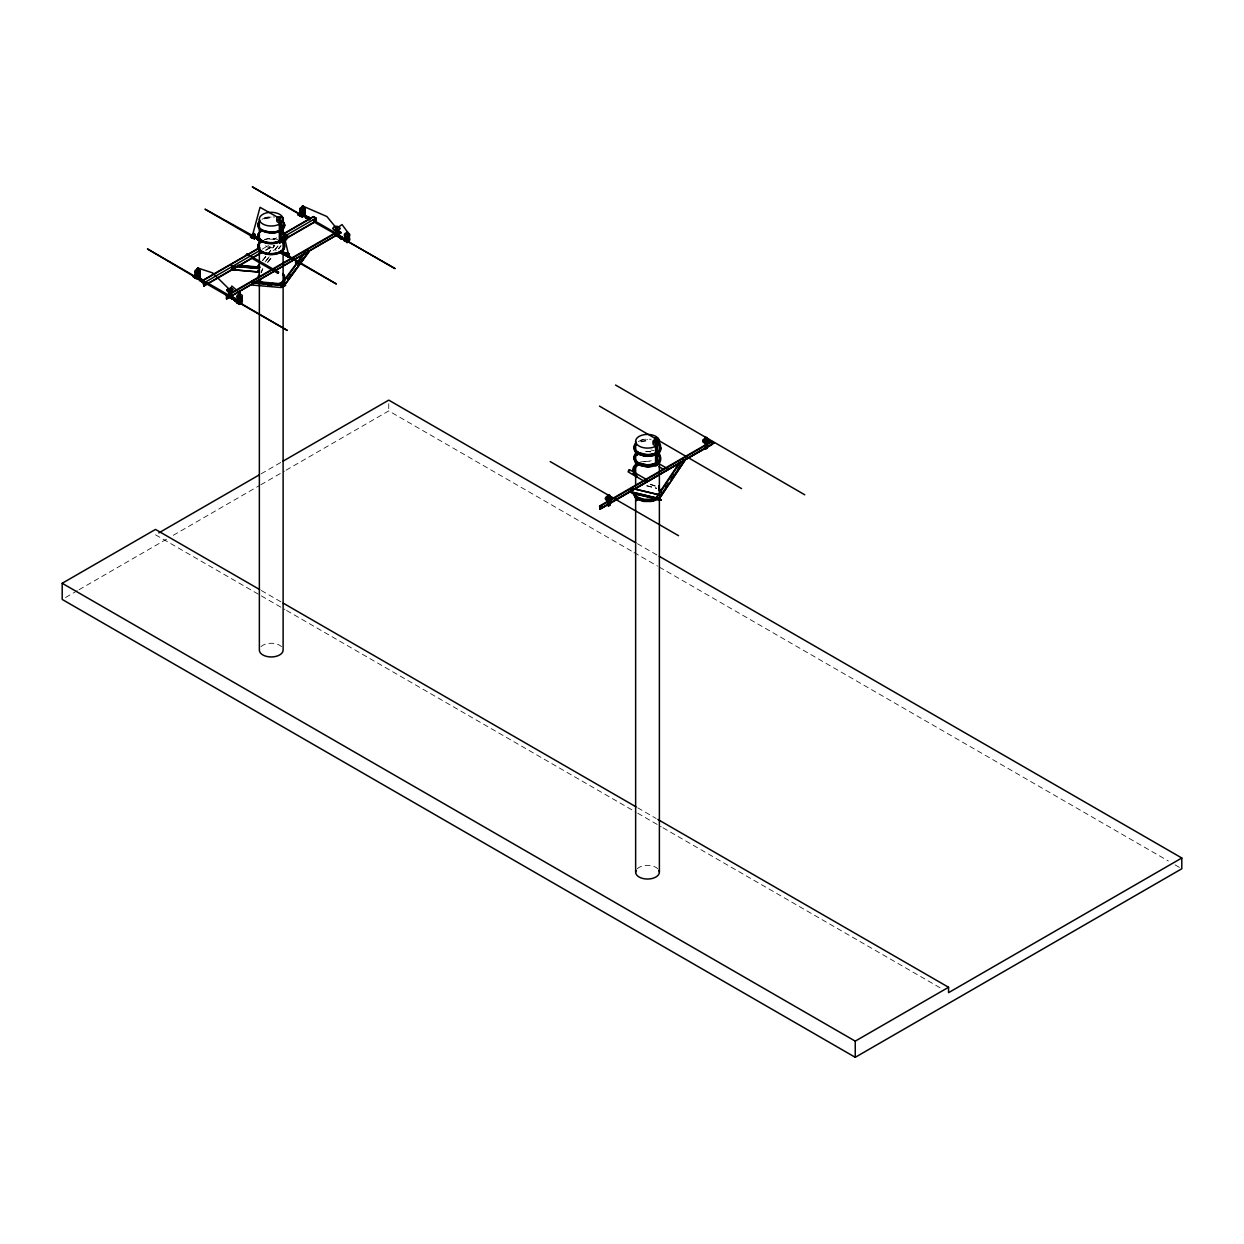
<?xml version="1.0" encoding="UTF-8"?>
<svg xmlns="http://www.w3.org/2000/svg" width="1244" height="1244" viewBox="0 0 1244 1244"><rect width="100%" height="100%" fill="white"/><g stroke="black" fill="none" stroke-linecap="round" stroke-linejoin="round"><path stroke-width="0.75" stroke-dasharray="5 3.75" d="M261.178 272.156L262.437 268.906M261.458 272.312L262.857 268.704M261.691 272.141L261.224 271.472M262.562 260.369L266.185 255.875M267.382 254.367L274.629 245.348M262.702 260.571L266.325 256.062M267.522 254.569L274.768 245.55M265.081 261.955L269.901 255.937L265.221 261.909M274.737 249.935L278.361 245.426M274.877 249.888L278.5 245.379M267.538 262.235L272.374 256.233M278.407 248.722L280.833 245.706M267.818 262.406L272.654 256.388M278.687 248.878L281.113 245.877M273.26 239.703L276.603 237.775M262.266 249.127L268.953 245.255M265.61 250.106L273.96 245.27M265.889 250.262L274.24 245.441M261.224 473.762L281.362 462.13M65.559 597.493L77.346 590.698M79.025 589.718L166.556 539.181M173.289 535.293L259.141 485.735M260.82 484.771L284.394 471.165M286.073 470.185L388.75 410.909L632.372 551.558M640.52 461.944L651.327 460.824M644.159 461.431L651.094 461.229M274.691 239.423L271.239 239.175A13.497 7.791 0 0 0 267.787 239.439M650.892 451.619L647.393 451.339A13.342 7.713 0 0 0 643.91 451.588M646.802 485.673L656.537 488.083M646.818 485.938L656.599 488.441M277.91 239.439L271.239 238.413A13.497 7.791 0 0 0 264.552 239.47M650.892 449.939L654.142 450.717M650.472 484.227L656.537 486.28M650.363 484.476L656.599 486.637M267.911 245.566L276.261 250.386M265.578 245.752L273.929 250.573M637.426 543.706L657.578 555.337M634.051 552.538L657.578 566.113M659.258 567.077L1168.365 861.004M1175.082 864.891L1180.121 867.799M261.349 590.527L281.517 602.158M637.721 807.822L656.194 818.49M155.5 534.796L259.669 594.943M261.349 595.907L284.876 609.498M286.555 610.462L636.042 812.239M637.721 813.203L661.233 826.778M662.912 827.758L941.832 988.778M388.75 403.725L388.75 410.909M260.96 646.678A11.88 6.858 0 0 1 281.517 646.678M637.223 868.763A11.88 6.858 0 0 1 657.796 868.763M650.767 451.867A13.14 7.588 0 0 0 647.393 451.603A12.907 7.448 0 0 0 644.019 451.836M640.816 441.667A13.544 7.822 0 0 1 647.595 440.609M641.049 441.884A13.093 7.557 0 0 1 647.595 440.874M640.816 440.143A13.544 7.822 0 0 1 651.094 439.365M638.327 441.573A13.093 7.557 0 0 1 647.595 439.365M264.474 218.633A13.42 7.744 0 0 1 271.176 217.591M264.692 218.851A12.969 7.495 0 0 1 271.176 217.855M264.474 217.871A13.42 7.744 0 0 1 274.66 217.094M262.002 219.286A12.969 7.495 0 0 1 271.176 217.094M264.77 239.688A13.046 7.526 0 0 1 271.239 238.677A12.798 7.386 0 0 1 274.582 238.926"/><path stroke-width="1.5" d="M338.321 233.919C340.483 233.748 331.915 238.148 338.181 233.25L338.29 234.338L338.415 231.011L341.074 232.55L226.455 298.887L226.455 295.652L338.415 231.011M337.419 235.816L338.99 236.609L339.581 235.676L337.777 233.701L336.486 235.769L335.165 234.743M336.035 235.785C334.061 234.152 339.099 236.282 337.14 233.468M335.787 234.867C337.186 235.147 332.817 236.033 338.586 234.183M339.161 234.898L337.793 233.67L338.617 235.256M338.71 234.167L338.166 234.307M252.392 235.629C250.526 239.859 258.379 236.189 252.952 235.722M252.765 237.2L254.32 237.309L254.522 235.987L256.077 237.417L254.336 236.453M253.574 233.81L251.615 235.349L253.232 235.754M202.741 282.341C207.002 284.036 201.279 280.569 204.063 285.964L259.203 254.118M199.786 278.127C196.785 281.051 202.212 277.816 200.082 280.46C205.213 277.91 199.849 284.036 199.273 278.905M200.999 280.6C202.337 280.46 199.88 279.231 199.833 279.869M200.875 280.335C201.248 279.62 199.258 279.076 198.993 277.987C199.709 278.127 208.852 287.473 202.15 281.968M199.693 280.398C204.016 281.735 201.855 283.414 201.839 279.62M202.477 279.745C202.43 282.124 200.206 280.849 202.725 279.947M201.715 280.926L201.901 279.371L201.03 281.206L202.896 282.124L203.021 280.335L202.041 281.066M204.622 282.668L201.404 281.517L203.736 280.569M228.989 296.476C227.341 298.078 230.902 297.922 226.455 295.652M228.88 297.067C227.061 296.367 228.476 297.363 229.767 297.223L206.504 283.819M228.787 297.518C227.73 296.212 228.243 297.674 228.787 296.336M306.786 218.4C310.829 216.098 304.469 217.233 306.319 217.887M308.31 218.229C308.092 217.747 310.829 218.851 309.274 218.462C309.476 219.442 306.382 215.694 309.367 219.582M307.874 218.882L308.077 216.969L306.817 217.731L308.014 218.82L308.574 217.28L307.563 218.788L308.512 219.177L308.807 217.109M309.025 219.457L309.289 217.311M308.854 219.364C310.767 220.328 309.647 216.083 310.58 218.4M310.611 218.104L310.02 219.597L310.394 218.649M203.549 282.668L203.923 281.906M284.674 254.989C278.376 253.558 282.59 250.215 280.817 251.226M281.859 252.656C281.284 251.241 279.573 251.366 282.015 252.89M280.475 251.241L281.564 250.899M281.222 250.915L281.315 252.905L280.957 250.759M284.347 254.864C284.378 255.782 282.839 249.655 280.802 252.827M281.533 251.49L280.957 250.93M283.026 253.698L281.611 251.692L284.487 252.579M281.626 251.599L283.057 252.377L281.859 252.921M282.823 251.615L284.223 254.118L281.906 252.377M281.813 253.03L283.399 252.159L283.165 254.18M283.554 253.309C284.752 255.549 284.052 254.756 282.419 252.672M285.156 253.745L282.994 251.926L284.021 254.616M283.539 254.289L283.508 252.796M282.015 253.418C286.742 251.288 281.502 254.973 285.109 252.952M284.332 252.905C282.979 256.124 286.773 252.625 283.663 252.781M283.865 252.439L284.067 253.62M284.72 254.88L288.281 256.622L289.214 256.093L288.375 254.662L286.633 254.693L286.4 256.046L288.359 257.275L289.665 256.528L287.644 254.693M283.865 254.04L284.581 253.247M229.114 297.72L227.947 296.476M198.527 279.667C202.088 277.225 197.812 281.533 198.962 277.925M201.606 279.387L200.502 278.765L201.139 281.035M202.212 279.9L202.197 281.937L203.067 280.102M203.161 282.357L202.477 280.118M336.269 235.614C334.449 239.128 336.86 219.239 335.802 234.292L336.269 235.023M338.586 233.934C336.813 234.572 340.638 236.002 340.996 238.677M337.979 233.732L337.917 234.821M337.668 235.629L337.901 234.447M337.482 234.649C339.985 235.567 337.357 236.78 339.565 235.194M339.27 235.722C343.08 237.371 340.156 237.542 341.151 237.417C343.904 241.678 336.626 235.862 339.472 235.349M339.705 237.122C341.649 234.416 338.648 240.108 337.404 235.303M340.187 238.086C343.577 237.293 338.71 236.127 340.327 237.899M338.306 236.718C340.809 235.536 340.638 238.07 341.151 237.713C342.769 239.112 338.788 235.785 342.116 237.06M287.675 252.734C286.462 251.817 291.547 254.989 287.395 255.58A1.726 0.995 0 0 1 286.618 255.129L286.54 256.202L289.075 256.171L336.175 283.912M288.344 255.704L287.115 256.108M287.83 252.408L286.322 253.278L286.618 254.693A1.726 0.995 0 0 0 287.395 255.144L286.758 255.611M288.126 255.424L286.726 256.326M288.421 255.424L286.96 254.958L289.214 254.32M228.694 297.456L227.839 296.772M228.803 297.067L228.507 296.787M228.678 297.332L228.01 296.818L228.01 297.767M637.083 464.307L638.281 462.861L647.393 464.992A13.233 7.635 0 0 0 660.704 457.31L658.869 453.454M656.941 463.623L657.034 463.328M256.933 238.553L257.01 237.822M257.43 238.926C258.83 235.722 256.077 239.765 258.939 240.558C257.897 241.243 259.498 236.096 258.441 239.657M259.405 239.563L258.425 240.263L257.772 238.708M656.692 499.248A13.062 7.542 0 0 1 650.783 501.208L643.926 501.192L637.97 499.186L635.824 500.166L637.301 499.544L637.348 497.367L633.771 493.868M657.143 498.455L657.096 498.175M227.808 297.643L227.87 296.601M229.3 297.316L229.347 296.274M634.518 446.409A13.544 7.822 0 0 0 635.871 452.334L637.737 453.749L635.948 454.542L635.948 453.034L637.737 452.241L636.975 455.18L638.327 454.153L638.327 452.256A13.093 7.557 0 0 1 636.259 443.144M657.19 452.847L657.236 453.034M656.692 497.46A13.062 7.542 0 0 1 650.783 499.419L643.926 499.388L637.97 497.398L636.337 498.362L636.259 500.415L638.001 499.544L638.001 497.74L643.801 499.653L650.892 499.668A13.513 7.806 0 0 0 657.019 497.647M282.233 252.283L282.155 253.496L283.026 252.827M284.783 253.03L284.192 253.667M339.83 237.837L337.917 235.676M339.177 237.262C338.866 233.841 337.87 237.464 338.85 234.96M339.208 236.531C340.421 233.934 338.135 238.335 338.741 235.645M338.819 236.858L339.114 235.925M339.519 236.531L339.441 235.567L340.498 236.096M340.343 238.21C342.722 235.893 341.431 239.812 341.976 237.169M337.528 235.287L313.799 221.867M338.212 234.618L338.212 233.872M231.462 296.119C229.005 297.938 232.815 298.296 233.623 297.596C234.665 300.955 232.768 297.145 232.177 297.751M229.02 297.627L230.778 297.534L230.933 296.461M234.914 300.193C233.032 298.125 236.267 297.814 235.116 299.695C232.55 301.421 231.602 295.248 231.322 297.145M231.866 298.684C233.685 296.305 234.121 300.861 234.649 300.239M233.763 299.773L234.556 298.031L235.132 298.7M234.758 299.617C236.251 296.523 234.338 301.048 232.877 298.638M636.601 455.009L636.897 453.049L636.975 455.18M259.172 240.574L256.824 238.335L258.068 239.983M258.208 239.346L259.358 240.698L258.596 240.372M259.032 239.299L259.358 240.512M306.802 216.596L306.257 216.036M307.486 217.887C305.464 216.067 308.263 218.555 307.968 217.544M233.266 297.798C231.213 300.815 230.404 294.844 232.053 296.461M232.208 298.016L231.431 298.42L231.944 296.414M230.529 297.394C232.224 301.25 233.934 294.921 231.711 297.954M306.055 215.85L305.666 217.887M306.91 216.72L305.433 217.638L305.589 215.974M306.817 217.731L307.268 216.814M306.599 217.249L307.672 218.229M306.864 217.358L307.33 216.456L307.501 217.653M309.258 218.369L308.201 219.084L310.176 218.306M309.258 218.167L309.647 218.555M305.386 216.689L305.853 216.58M306.397 218.027L306.257 216.207L305.62 217.902M306.848 217.591L306.335 216.658M309.274 218.462L310.269 219.41M310.083 219.068L309.88 217.809L309.445 218.54M337.964 233.126L338.135 234.105M261.287 231.011L260.385 230.607L261.442 231.135M260.758 252.563L261.256 252.594M231.275 296.989C232.877 295.372 231.197 299.68 230.995 297.254M232.939 297.285L231.773 298.342L231.866 296.71M232.783 298.358C232.597 296.507 231.913 298.156 230.389 297.192M234.121 297.674C236.142 299.073 233.063 299.82 233.328 299.135M234.043 298.576L234.09 299.851M233.188 299.431C235.334 298.389 234.789 300.815 235.116 298.544M234.199 300.037L234.649 299.369M194.095 275.873L147.476 248.94L197.609 278.578L199.942 277.225L197.609 279.107L192.944 276.417L195.277 278.298A1.648 0.949 0 0 0 197.874 278.112M253.356 235.956L205.011 209.163L251.661 236.313L252.065 235.163A2.783 1.602 0 0 1 253.061 234.587M298.902 213.968L252.283 186.818L299.104 213.626M240.465 303.583L287.348 330.453L240.73 303.303M246.965 254.32L246.11 254.942L246.918 254.476M257.213 237.728L257.415 237.262M257.259 238.335L257.803 239.563L258.736 238.848M259.032 239.89C256.684 239.968 259.436 236.018 257.819 239.501M258.752 238.07L259.374 238.724L258.41 239.175M280.569 284.098L279.713 284.176M283.383 285.56L282.683 286.431L282.683 285.498M394.908 268.409L348.087 241.6L394.923 268.642M199.258 279.169L199.74 280.351L200.859 278.92M201.03 279.993L200.222 280.584L200.719 278.656M306.133 216.083L305.666 217.591M637.13 499.202L637.021 499.139M231.337 296.849L230.575 297.005M231.788 298.451L233.032 297.394M232.317 298.887L233.794 297.456M232.286 298.404L233.188 299.462L233.654 298.498M203.643 282.668C206.209 282.994 202.523 283.165 204.731 282.108M259.654 252.952L261.427 251.412L259.654 252.952L262.002 252.174A12.969 7.495 0 0 0 280.351 252.174L281.331 251.521L281.486 252.439M283.01 253.232L283.632 252.299M283.85 252.765L283.197 254.009M200.548 280.973L200.657 279.573M203.332 282.372L202.788 281.082M339.814 237.822L341.245 236.904L340.312 235.816M280.382 251.49L280.771 252.781M283.71 244.197A12.969 7.495 0 0 1 277.661 252.61A12.969 7.495 0 0 1 262.002 251.428L260.323 253.387L262.049 252.516L264.474 253.589A13.42 7.744 0 0 0 280.662 252.361L280.988 251.615M283.523 253.107L282.699 253.527L282.777 252.268M201.777 280.46L202.026 279.651L201.186 280.087M203.238 280.522L202.197 280.988M636.633 500.586L636.617 498.673L638.001 497.74M637.115 463.981L636.944 465.785L638.281 464.774L638.25 462.535A13.031 7.526 0 0 0 647.393 464.743A12.782 7.386 0 0 0 660.253 457.31A13.031 7.526 0 0 0 658.496 453.578M636.975 463.965L636.944 465.785M309.321 217.607L308.077 218.991M636.99 453.422L638.327 452.629L644.065 454.526L651.078 454.558A13.217 7.635 0 0 0 660.564 449.084L660.502 445.041L659.118 443.144M284.518 277.474L284.114 280.195A12.751 7.371 0 0 1 282.839 282.015M660.533 447.062L660.129 449.006A12.782 7.386 0 0 1 650.954 454.309C645.714 456.253 640.473 451.432 635.948 453.034M338.959 235.038L337.497 236.049M237.355 301.67L239.47 304.376L241.802 303.023L239.454 303.816L234.805 301.141L237.137 299.26L237.169 300.333M300.379 214.155L302.401 217L304.733 215.647L302.385 216.456L298.684 214.854L300.068 212.957L297.736 214.31L300.068 216.192A1.648 0.949 0 0 0 302.836 215.756M706.763 439.894C709.173 442.351 702.082 440.687 706.11 439.785M233.017 298.373L233.079 297.58M258.037 278.112L258.534 275.344M258.488 277.35L258.97 275.422M258.488 278.096L258.97 276.168M283.679 237.822L283.787 233.234M284.612 235.147C282.186 244.322 269.357 245.037 262.126 241.336A13 7.511 0 0 1 258.814 234.09M259.016 239.532L258.923 240.325L258.907 239.548M234.028 299.135L234.401 298.265M629.728 470.901L628.889 469.781L628.111 471.865L643.863 481.008M282.341 253.154L282.917 252.299M288.95 256.715L288.281 256.622M336.191 283.85L286.758 255.829M200.362 279.076L199.491 279.06M204.56 282.854L203.783 283.072L204.172 281.75M632.838 471.367L635.7 465.272M633.569 471.352L635.7 467.417M235.349 298.887L235.427 300.302L234.354 300.099M203.767 282.061L204.514 283.383L203.907 282.45M342.193 237.868L342.084 237.029M230.295 290.147L231.819 286.027L239.812 292.931M252.905 235.427L253.698 234.261L254.616 235.893A2.783 1.602 0 0 1 253.62 236.469L251.801 235.614M253.341 236.251L253.62 236.049A2.783 1.602 0 0 0 254.616 235.474C255.502 230.14 248.365 237.915 254.88 234.51M337.14 233.623L337.202 230.031M200.548 278.874L199.646 280.211M230.171 264.863L232.97 266.029L259.125 268.377M259.312 271.985L231.571 269.637L232.97 266.029M254.165 283.057L285.482 285.482L254.165 283.057L251.786 281.673M305.433 217.638L306.584 216.689M232.224 297.021L232.115 298.031M232.41 297.534L232.69 298.373M234.385 297.798L233.499 299.26M307.579 217.125L305.9 217.855M337.528 235.536L338.586 234.898M660.331 495.143L658.885 498.346L661.108 500.088L632.543 493.308L629.884 491.769L631.781 488.363M632.543 493.308L661.264 499.73M254.631 237.044C255.393 233.639 254.818 237.853 252.174 237.122M233.685 299.291L233.343 298.42M645.247 480.713L646.289 479.593M646.88 480.806L646.32 481.646M336.968 234.478L337.062 235.272M308.621 217.84L308.077 218.695L305.915 217.233M228.943 297.363L226.735 296.134L226.735 299.042M341.54 237.402L341.058 238.257M287.768 256.093L287.628 255.269M288.421 255.58L286.384 255.487M340.903 237.013L341.074 238.521M341.416 237.386L340.918 238.164L341.836 238.21M281.828 251.817L281.642 253.201M282.746 252.579L282.03 253.263M288.033 255.58L289.152 255.658L287.535 256.14M234.09 298.855L234.245 298.249M281.766 251.677L280.973 252.159M230.84 297.829L230.746 296.227M283.243 253.263L283.15 252.485M669.256 482.594L657.843 499.668L655.821 497.989L679.675 462.286M680.126 462.612L656.272 498.3L658.651 499.668L684.589 460.871L658.651 499.668M661.715 493.293L657.843 499.668M665.867 487.088L667.935 483.994M671.045 479.329L674.155 474.679M678.307 468.475L680.39 465.365M671.325 479.5L681.696 463.981M251.723 236.018L252.174 237.542L254.522 236.531M338.29 235.1L337.824 235.769M339.845 236.484L339.799 235.443M340.483 236.702L340.218 237.371M195.977 275.748L195.977 276.277A1.648 0.949 0 0 0 196.443 278.05M345.179 239.641L345.179 240.978L345.179 239.905A2.643 1.524 0 0 1 345.179 237.744M341.602 238.832L341.945 237.993M285.747 282.466L282.372 287.084L280.522 285.156L306.413 249.811L309.227 251.521L283.337 286.866L280.957 285.498L304.609 253.216M282.093 286.929L285.467 282.31M287.722 279.231L291.096 274.629M297.86 265.407L303.489 257.726M288.002 279.402L295.885 268.642M298.14 265.563L306.024 254.802M283.337 286.866L309.072 251.35M283.679 237.06C278.998 243.653 268.891 243.902 262.126 240.574A13 7.511 0 0 1 258.814 233.343M259.421 238.91L258.41 240.139L259.234 239.719M635.078 465.069C631.641 467.791 632.621 473.124 636.493 474.866L637.037 476.716M633.507 469.237L635.078 467.231M199.569 278.78L199.289 277.894M337.248 233.437L335.802 234.292M256.513 267.88L258.939 264.879M256.653 268.082L259.079 265.081M283.321 239.377L286.944 234.867L284.425 233.53M283.243 242.704L288.344 236.858L283.523 242.875M259.405 239.517L258.332 239.874M607.647 497.74C606.808 500.228 612.328 498.004 608.829 497.398M227.139 290.147L229.471 288.795L232.659 289.385M286.633 253.372C285.762 255.16 291.314 254.165 288.002 253.232M280.911 222.412L288.002 252.408M286.649 253.947L286.618 255.129M286.54 255.891L285.7 254.833L286.649 254.398M288.048 255.067L286.384 254.165M306.864 217.949L306.693 216.161M198.076 268.238C195.308 270.088 200.082 268.875 197.143 268.766L198.247 268.937M198.247 274.364L196.972 274.364M302.914 206.1C300.364 206.411 303.458 208.541 302.914 206.1L301.981 206.628L302.914 207.173M301.981 210.78L302.914 210.78M239.237 294.159L240.17 293.086L239.237 293.631L240.17 294.159M240.341 299.213L239.081 299.213M346.578 232.799L347.511 231.711L346.578 232.255L347.511 232.799M231.695 297.782L230.56 297.876M232.597 299.104L233.437 298.793L232.535 298.871M230.529 294.812L230.995 289.743L229.596 291.018M338.85 236.065L337.87 236.173M340.623 238.164L341.276 236.858M341.789 238.21L341.4 238.382M258.146 238.895L256.824 238.661M230.778 296.367L232.006 296.694M202.788 282.295L203.581 281.704M305.449 217.467L306.226 217.809M280.04 218.633L260.043 207.313L252.905 233.794L255.067 234.432M254.864 235.24L253.107 236.033M281.3 253.107L281.113 252.237M280.849 252.345L281.688 252.656M340.389 237.635L340.016 237.884M260.338 231.089L262.002 229.876L260.338 231.835L262.049 230.218L271.239 232.364A13.342 7.713 0 0 0 284.658 224.62M260.338 231.835L262.002 230.638A13.14 7.588 0 0 0 271.239 232.861A12.907 7.448 0 0 0 284.207 225.366A12.969 7.495 0 0 0 283.694 223.376M636.679 453.547L637.97 452.474L638.016 453.951L635.948 454.542M636.586 463.732L637.923 462.706L637.923 464.618L636.586 465.629M636.259 500.415L637.643 499.373L637.643 497.584L635.529 498.16L637.348 497.367M260.68 253.543L262.049 251.77L264.474 252.843A13.42 7.744 0 0 0 280.662 251.615L280.74 251.552A13.42 7.744 0 0 0 282.808 242.253M260.323 253.387L261.691 251.615L259.654 252.19M345.179 240.17L342.38 238.832L347.045 242.051L349.377 241.243L347.045 242.596L344.712 240.17A1.648 0.949 0 0 0 346.298 240.419M346.345 240.838L345.241 240.667M260.447 241.787L262.126 240.574L260.789 242.689L260.447 241.787L262.157 240.916C269.093 244.306 278.625 242.984 282.73 238.988M260.447 242.549L262.126 241.336M258.223 248.396L201.528 281.035M201.839 281.564L202.585 281.906M706.654 447.995L707.276 442.895M253.418 282.979L253.185 284.114L253.823 283.01M665.727 468.366L666.784 468.257M255.02 237.868C252.065 240.434 246.545 233.359 254.398 238.848L256.995 237.355L255.036 235.691L255.238 236.935M301.981 207.173L302.914 206.628L301.981 206.628M197.563 267.927L212.615 272.887L229.922 289.93M198.076 268.766L197.143 269.31L198.076 269.31M253.138 238.039L252.967 236.889L254.522 237.775L256.077 236.889M256.995 236.827L254.398 238.319L252.237 237.013M297.736 214.839L300.084 213.502M192.944 276.417L195.277 275.079L193.893 276.961L195.292 275.624M302.385 215.912L303.785 215.647M195.946 276.059L197.594 278.018L198.993 277.754M283.29 233.919L313.364 216.549L316.023 218.089L316.023 221.323L282.606 240.621M201.404 281.517L259.887 247.743M283.29 234.245L313.364 216.876L315.743 218.244L315.743 221.152L282.326 240.45M259.203 250.884L203.907 282.948M282.326 237.542L316.023 218.089M203.783 285.793L258.923 253.963M279.34 221.199L279.34 242.751L281.206 242.207L281.206 222.458M279.34 242.751L281.206 242.207M286.478 254.678L285.094 255.082L286.478 254.382M335.802 228.601L337.668 228.072L335.802 229.129M336.269 228.88L337.668 228.072M229.223 290.334L230.995 289.743M285.094 255.082L288.359 256.979L289.665 256.217M226.735 296.134L338.695 231.493L341.074 232.877M229.223 292.387L229.223 295.543L230.995 294.952M226.455 298.887L341.074 232.55M261.815 282.777L260.12 281.813M342.38 238.832L344.712 237.48L344.728 238.568M234.805 301.141L237.169 299.804M343.328 239.377L344.728 238.024M239.454 303.287L240.854 303.007M348.429 240.698L347.045 242.596M659.258 556.317L1181.8 858.002L1181.8 868.763L855.25 1057.307L62.2 599.437L62.2 583.28L155.5 529.415L259.669 589.547M158.859 532.867L259.545 474.726M283.026 461.166L388.75 400.133L635.731 542.726M637.97 453.982L644.174 455.786L650.954 455.817A12.782 7.386 0 0 0 660.129 450.53L660.066 446.612L658.729 444.792M638.25 462.535L635.917 463.499L637.69 462.721C636.975 466.935 638.825 461.944 635.917 465.178L635.917 463.499M636.493 474.866L633.569 469.19M655.572 444.046L655.572 465.583L657.438 465.054L657.438 445.305M655.572 465.583L657.438 465.054M705.41 447L705.41 440.951L706.81 440.143L707.276 441.122M705.41 440.951L707.276 440.407M608.518 498.844L609.918 498.035L609.918 505.142C604.6 509.993 610.322 486.87 608.518 505.95M599.655 505.95L711.615 441.309L714.274 442.833L599.935 509.34L599.655 505.95L602.314 507.474L714.274 442.833M599.935 509.34L599.935 506.432L711.895 441.791L714.274 443.159M599.655 509.169L631.392 490.851M634.735 488.923L678.182 463.825M683.205 460.933L711.895 444.699M705.41 448.773L707.276 448.229M608.052 505.686L609.918 505.142M62.2 583.28L855.25 1041.135L948.55 987.269L948.55 992.665L1181.8 858.002M282.823 253.792L283.445 254.071M609.125 505.064L609.451 500.026M303.085 206.799L302.199 206.706M198.247 268.409L197.143 268.766M347.2 231.54L342.007 224.558L336.735 228.336M346.578 232.255L347.511 231.711M347.682 232.426L346.812 232.333M239.237 293.631L240.17 293.086M240.341 293.802L239.47 293.693M233.234 297.44L234.136 297.876M204.778 282.248L204.607 282.839M204.063 285.964L204.063 282.559L204.778 283.399M259.638 230.638L261.411 229.86L259.638 230.638L259.918 231.602L261.691 230.062L259.918 230.855M259.763 241.352L261.551 240.558L259.763 241.352L260.027 242.3L261.815 240.761L260.027 241.554M195.946 276.603L195.806 277.536A2.643 1.524 0 0 1 195.743 275.344M197.143 278.034L195.743 278.034L195.743 276.961M239.003 301.67L235.769 301.141M635.917 465.178L638.281 464.416A13.031 7.526 0 0 0 647.393 466.64A12.782 7.386 0 0 0 660.253 459.223A13.031 7.526 0 0 0 658.496 455.491M341.742 238.988L341.198 238.832M302.914 214.543L301.981 214.543M341.556 239.003L340.529 238.257M253.465 234.478L252.967 235.52L253.698 235.1M278.563 272.187L277.91 273.338L278.563 272.187L246.918 253.947M706.11 438.619C710.308 436.986 701.896 436.986 706.11 438.619A3.297 1.897 0 0 0 703.109 441.356A3.297 1.897 0 0 0 708.629 441.776A3.297 1.897 0 0 0 706.965 438.712M238.304 301.841L237.604 302.758L237.604 301.67M238.304 302.727L237.744 302.152L239.268 301.67M268.129 285.451L271.534 285.731M268.02 285.7L271.534 285.996M237.791 265.174L260.198 267.165M241.383 265.858L252.594 266.869M236.282 266.574L258.705 268.58M231.571 269.637L259.592 272.141M282.823 283.943L251.646 281.16L254.305 282.683M257.29 282.17L268.284 283.15M271.954 283.476L281.128 284.301M307.626 218.602L307.797 218.68M281.813 253.403L282.637 253.823M633.289 488.628L658.278 494.552M633.569 488.783L658.558 494.708M657.096 498.051L630.335 491.582L632.714 492.951M629.884 491.769L658.449 498.549L661.108 500.088M253.107 233.701L253.698 233.25M254.507 235.209L255.067 236.127M302.541 205.944L326.861 216.518L336.502 228.196M262.157 241.663C269.326 245.69 285.996 244.151 284.223 233.157L282.948 231.322M300.535 215.912L302.09 215.803A1.648 0.949 0 0 1 299.804 215.445A1.648 0.949 0 0 1 300.41 214.155A2.643 1.524 0 0 1 300.582 212.133M195.946 277.583L195.743 277.49A2.643 1.524 0 0 0 199.475 277.49A2.643 1.524 0 0 0 199.475 275.344M262.049 230.98L271.239 233.126A13.342 7.713 0 0 0 284.658 225.366M638.327 454.153L644.065 456.035L651.078 456.082A13.217 7.635 0 0 0 660.564 450.592L660.984 448.571L658.729 443.268M638.281 464.774L647.393 466.904A13.233 7.635 0 0 0 660.704 459.223L658.869 455.366M638.001 499.544L643.801 501.441L650.892 501.472A13.513 7.806 0 0 0 657.019 499.435M335.258 234.665L336.207 235.209M312.804 219.784L335.973 233.157M343.328 238.832L345.179 239.905A2.643 1.524 0 0 0 348.911 239.905A2.643 1.524 0 0 0 348.911 237.744M297.736 214.31L302.401 217M681.759 459.192L684.589 460.871M658.511 463.437L666.628 468.133M658.807 466.656L663.69 469.47M287.768 255.424L289.665 256.528M280.802 252.439L280.662 252.361A13.42 7.744 0 0 0 282.808 243.015M629.557 469.703L646.709 479.609M251.195 257.912L277.91 273.338M655.821 497.989L658.48 499.513M280.522 285.156L283.181 286.695M281.424 287.551L250.526 284.923M550.19 461.586L678.555 535.697M599.935 506.432L602.314 507.474M205.509 281.719L228.678 295.092M240.854 302.479L239.003 301.95M234.805 300.597L237.137 301.95A1.648 0.949 0 0 0 239.734 301.748M237.137 301.67A1.648 0.949 0 0 0 237.137 303.023L239.47 304.376M283.197 603.138L636.042 806.843M657.874 819.454L948.55 987.269M615.547 385.034L804.759 494.801M599.452 406.104L741.595 488.628M204.063 283.741L203.969 282.854M637.69 462.721L633.973 457.403A13.342 7.713 0 0 1 635.746 453.516M637.737 452.241L635.871 450.826A13.544 7.822 0 0 1 635.871 443.004M259.561 228.461L261.411 229.86M259.561 229.207L261.411 230.607M261.551 240.558L259.685 239.159A13.482 7.775 0 0 1 258.379 233.266M261.551 241.305L259.685 239.905A13.482 7.775 0 0 1 258.379 234.028M261.427 251.412L257.819 246.172A13.497 7.791 0 0 1 259.638 242.3M261.427 252.159L257.819 246.918A13.42 7.744 0 0 1 259.576 243M262.142 282.59L258.876 279.278M636.493 477.027L633.149 473.466M302.914 212.926L301.81 213.299M280.957 285.498L282.372 287.084M288.359 255.564L288.935 254.693A1.726 0.995 0 0 0 288.157 254.242L288.002 253.885A1.726 0.995 0 0 1 288.935 254.242L289.043 254.445M634.222 493.806L637.97 497.398L637.97 499.186M635.7 497.522L633.647 493.541M635.295 497.647L633.18 493.541M283.088 273.556L284.472 275.453L284.549 279.511A13.202 7.62 0 0 1 278.314 284.223M282.699 273.68L284.969 278.236M282.699 274.426L284.036 276.277M659.102 488.099L660.984 492.064M658.714 488.223L660.533 492.064M658.714 490.027L660.051 491.878M635.808 462.986L633.973 459.083A13.342 7.713 0 0 1 634.409 457.077M282.823 220.717L284.658 225.366M282.823 221.479L284.176 223.36M309.632 219.488L309.15 218.695M286.944 234.867L288.344 236.858M257.974 270.928L259.374 272.918L257.835 270.959M258.441 279.34L261.551 283.321L258.441 280.102M282.948 232.084L284.223 233.919M234.323 299.851L234.618 299.742M307.61 218.477L307.377 218.167M257.43 239.439L256.793 238.459M284.036 275.515L284.518 278.236M283.787 233.981L284.176 235.893M232.877 289.292C233.468 292.387 226.75 293.475 226.952 290.116M855.25 1041.135L855.25 1057.307M711.615 441.309L711.615 444.543M705.877 441.216L705.877 449.037M659.382 441.247L659.382 491.722M659.382 497.538L659.382 872.184M658.776 451.277L658.776 453.189M656.972 445.025L656.972 464.789M656.039 444.31L656.039 465.862M636.228 453.236L636.228 454.744M636.182 463.701L636.182 465.38M635.824 498.377L635.824 500.166M635.637 441.247L635.637 485.891M635.637 493.666L635.637 872.184M337.668 230.311L337.668 233.763M300.535 214.839L300.535 215.383A2.643 1.524 0 0 0 304.313 215.352A2.643 1.524 0 0 0 304.313 213.206M300.068 216.192L300.068 215.119A1.648 0.949 0 0 1 300.41 213.61M283.119 281.284L283.119 219.162A11.88 6.858 0 0 0 266.216 212.942A11.88 6.858 0 0 0 263.604 224.418A11.88 6.858 0 0 0 282.715 220.934M283.119 285.156L283.119 650.099A11.88 6.858 0 0 1 271.239 656.956A11.88 6.858 0 0 1 259.358 650.099L259.358 281.284M280.74 222.178L280.74 225.77M279.807 221.463L279.807 243.015M262.049 252.516L262.002 251.428A12.798 7.386 0 0 1 258.27 246.156A13.046 7.526 0 0 1 258.721 244.228M259.358 219.162L259.358 277.396M254.522 237.775L254.398 238.848M252.439 237.184L252.439 238.257M240.341 297.938L239.081 297.938M237.137 301.95L237.137 303.023M229.596 290.552L229.596 295.761M198.247 273.089L196.972 273.089M197.594 278.018L197.609 279.107M195.277 278.298L195.277 277.225A1.648 0.949 0 0 1 196.023 275.639M658.978 870.411A11.88 6.858 0 0 1 647.518 879.041A11.88 6.858 0 0 1 636.042 870.411M657.796 444.683A11.88 6.858 0 0 1 637.783 445.181A11.88 6.858 0 0 1 645.449 434.498A11.88 6.858 0 0 1 658.978 443.019M657.345 440.765A1.648 0.949 0 0 1 657.532 442.102A1.648 0.949 0 0 1 655.215 442.211A1.648 0.949 0 0 1 655.028 440.874M610.4 497.165A3.297 1.897 0 0 1 611.442 499.901A3.297 1.897 0 0 1 606.621 500.275A3.297 1.897 0 0 1 606.419 497.46M608.751 496.9A3.297 1.897 0 0 1 609.607 496.978M608.751 496.263A3.297 1.897 0 0 1 611.737 498.968A3.297 1.897 0 0 1 606.217 499.388A3.297 1.897 0 0 1 607.896 496.325M708.442 439.909A3.297 1.897 0 0 1 708.629 442.491A3.297 1.897 0 0 1 704.213 442.817A3.297 1.897 0 0 1 703.249 440.314M704.462 439.614A3.297 1.897 0 0 1 706.11 439.35M706.965 439.412A3.297 1.897 0 0 1 707.758 439.614M658.605 442.289A3.297 1.897 0 0 1 658.605 444.979A3.297 1.897 0 0 1 653.94 444.979A3.297 1.897 0 0 1 653.94 442.289M657.127 439.645A3.297 1.897 0 0 1 659.133 442.444A3.297 1.897 0 0 1 653.94 442.833A3.297 1.897 0 0 1 654.624 439.832M660.533 495.905A13.513 7.806 0 0 1 659.18 497.802M636.197 462.892A13.031 7.526 0 0 1 634.44 459.16A12.907 7.448 0 0 1 636.135 455.335M636.135 453.656A12.907 7.448 0 0 0 634.424 457.419A13.14 7.588 0 0 0 638.281 462.737M636.259 452.21A13.093 7.557 0 0 1 636.259 444.652M284.549 280.258A13.202 7.62 0 0 1 281.097 283.756M284.114 279.433A12.751 7.371 0 0 1 278.081 284.005M338.834 227.372A3.297 1.897 0 0 1 338.834 230.062A3.297 1.897 0 0 1 334.169 230.062A3.297 1.897 0 0 1 334.169 227.372M334.854 227.077A3.297 1.897 0 0 1 338.15 227.077M304.313 210.22A2.364 1.353 0 0 1 304.034 212.055A2.364 1.353 0 0 1 300.846 212.055A2.364 1.353 0 0 1 300.566 210.22M300.582 215.352A2.643 1.524 0 0 1 300.582 213.206M304.313 212.133A2.643 1.524 0 0 1 304.313 214.279A2.643 1.524 0 0 1 300.582 214.279M304.313 211.293A2.364 1.353 0 0 1 304.034 213.128A2.364 1.353 0 0 1 300.846 213.128A2.364 1.353 0 0 1 300.566 211.293M304.313 208.899A2.643 1.524 0 0 1 304.313 211.045A2.643 1.524 0 0 1 300.582 211.045A2.643 1.524 0 0 1 300.582 208.899M198.511 271.923A2.364 1.353 0 0 1 199.709 273.82A2.364 1.353 0 0 1 196.35 274.333A2.364 1.353 0 0 1 195.743 272.358M199.475 274.271A2.643 1.524 0 0 1 199.475 276.417A2.643 1.524 0 0 1 195.743 276.417A2.643 1.524 0 0 1 195.743 274.271M199.786 273.742A2.364 1.353 0 0 1 197.298 275.608A2.364 1.353 0 0 1 195.743 273.431M199.475 271.036A2.643 1.524 0 0 1 199.475 273.182A2.643 1.524 0 0 1 195.743 273.182A2.643 1.524 0 0 1 195.743 271.036M240.605 296.787A2.364 1.353 0 0 1 241.694 298.778A2.364 1.353 0 0 1 238.117 299.042A2.364 1.353 0 0 1 238.273 296.958M241.989 300.504A2.643 1.524 0 0 1 241.025 302.587A2.643 1.524 0 0 1 237.433 302.028A2.643 1.524 0 0 1 238.397 299.959M241.569 299.12A2.643 1.524 0 0 1 241.414 301.359A2.643 1.524 0 0 1 237.542 301.064A2.643 1.524 0 0 1 238.397 298.871M241.88 298.591A2.364 1.353 0 0 1 240.792 300.317A2.364 1.353 0 0 1 237.728 299.851A2.364 1.353 0 0 1 238.273 298.031M242.253 296.57A2.643 1.524 0 0 1 239.035 298.436A2.643 1.524 0 0 1 237.837 295.885M348.911 235.847A2.364 1.353 0 0 1 348.631 237.666A2.364 1.353 0 0 1 345.459 237.666A2.364 1.353 0 0 1 345.179 235.847M348.911 238.832A2.643 1.524 0 0 1 347.729 241.367A2.643 1.524 0 0 1 344.495 239.501A1.648 0.949 0 0 0 346.298 240.963M348.911 236.92A2.364 1.353 0 0 1 348.631 238.755A2.364 1.353 0 0 1 345.459 238.755L346.516 239.066L345.412 238.692A2.364 1.353 0 0 1 345.179 236.92M347.729 234.121A2.643 1.524 0 0 1 349.206 236.469A2.643 1.524 0 0 1 344.883 236.469A2.643 1.524 0 0 1 346.361 234.121M239.905 301.561A1.648 0.949 0 0 1 238.304 302.758A1.648 0.949 0 0 1 236.718 301.561M344.712 241.243A1.648 0.949 0 0 1 345.055 239.75M282.901 219.846A3.297 1.897 0 0 1 280.475 222.676A3.297 1.897 0 0 1 276.852 220.297M259.747 229.269A13.342 7.713 0 0 1 259.747 221.556M262.002 230.638A12.969 7.495 0 0 1 258.643 223.407M259.747 228.507A13.342 7.713 0 0 1 259.747 220.81M284.207 224.62A12.907 7.448 0 0 1 271.239 232.115A13.14 7.588 0 0 1 258.612 222.552M284.005 222.52A13.14 7.588 0 0 1 284.456 224.48M283.71 244.944A12.969 7.495 0 0 1 282.419 250.635M258.208 246.841A12.969 7.495 0 0 1 258.659 244.928M262.002 252.174A12.798 7.386 0 0 1 258.27 246.918M280.709 240.838L280.724 240.776M233.421 268.035L234.276 267.413L233.421 268.035M281.128 241.072L281.16 240.963M286.975 237.137L287.753 236.438L286.975 237.137M295.512 262.639L296.367 262.017L295.512 262.639M657.361 463.919L657.361 463.919M607.492 495.221C609.14 498.377 611.364 493.091 607.492 495.221M227.139 289.665C230.746 296.29 235.629 284.036 227.139 289.665M197.143 270.757L198.247 271.13L197.143 270.757M197.143 275.079L198.247 275.437L197.143 275.079M301.981 208.619L303.085 208.992L301.981 208.619M239.237 295.621L240.341 295.979L239.237 295.621M239.237 299.928L240.341 300.302L239.237 299.928M346.578 234.245L347.682 234.618L346.578 234.245M346.578 238.553L347.682 238.926L346.578 238.553M280.74 218.229L279.34 219.037L280.74 218.229M656.972 441.076L655.572 441.884L656.972 441.076M658.993 440.936L658.993 442.46L658.993 440.936M659.009 485.875L659.009 487.664L659.009 485.875M655.215 439.521A1.648 0.949 0 0 0 657.905 438.961A1.648 0.949 0 0 0 655.728 437.904A1.648 0.949 0 0 0 655.215 439.521M334.854 229.845A3.297 1.897 0 0 0 339.799 228.196A3.297 1.897 0 0 0 334.854 226.548A3.297 1.897 0 0 0 334.854 229.845M300.582 209.972A2.643 1.524 0 0 0 304.998 209.287A2.643 1.524 0 0 0 301.763 207.421A2.643 1.524 0 0 0 300.582 209.972M195.743 272.109A2.643 1.524 0 0 0 200.16 271.425A2.643 1.524 0 0 0 196.925 269.559A2.643 1.524 0 0 0 195.743 272.109M237.837 296.958A2.643 1.524 0 0 0 242.253 296.274A2.643 1.524 0 0 0 239.035 294.408A2.643 1.524 0 0 0 237.837 296.958M345.179 235.598A2.643 1.524 0 0 0 349.595 234.914A2.643 1.524 0 0 0 346.361 233.048A2.643 1.524 0 0 0 345.179 235.598M278.392 220.281A3.297 1.897 0 0 0 283.337 218.633A3.297 1.897 0 0 0 278.392 216.985A3.297 1.897 0 0 0 278.392 220.281"/></g></svg>
